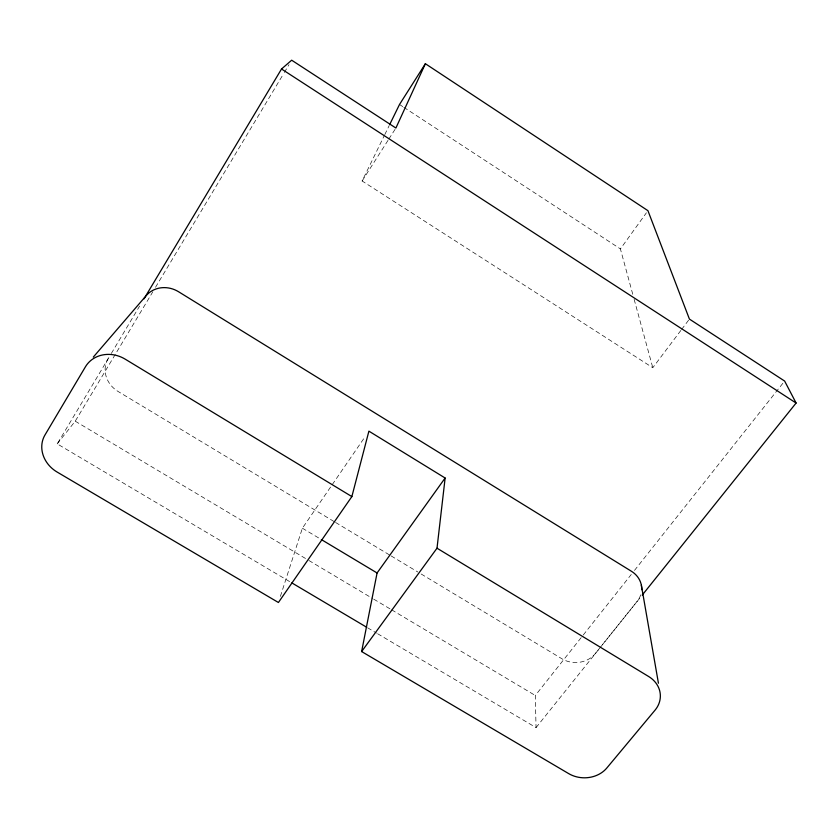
<?xml version="1.0" encoding="UTF-8"?>
<svg xmlns="http://www.w3.org/2000/svg" width="838" height="838" viewBox="0 0 838 838"><rect width="100%" height="100%" fill="white"/><g stroke="black" fill="none" stroke-linecap="round" stroke-linejoin="round"><path stroke-width="0.63" stroke-dasharray="4.19 3.14" d="M280.384 596.394L302.382 528.202L331.534 485.673M680.844 330.465L652.792 367.725L362.121 180.987L384.223 135.746M384.789 134.604L389.241 125.491M108.081 358.758L107.369 360.057A25.475 22.94 30.9 0 0 118.095 391.482L334.467 521.791M289.623 581.593L57.225 443.878L110.008 355.647M111.328 353.437L139.59 306.1M57.225 443.878L75.231 421.189L152.841 291.76M155.533 287.266L283.653 73.587M284.323 72.477L289.005 64.662M362.121 180.987L388.151 140.166M388.853 139.066L395.19 129.136M332.257 484.615L365.232 436.493M632.774 294.306L620.403 248.917L646.402 212.8M681.629 329.439L688.637 320.116M377.624 633.738L536.048 727.614L535.304 695.488L582.452 636.021M583.269 634.995L631.244 574.501M634.492 570.406L783.823 382.086M536.048 727.614L641.395 596.132M367.61 627.798L376.513 633.078M75.231 421.189L307.735 559.805M308.845 560.465L372.617 598.489M373.738 599.16L390.529 609.163M391.65 609.834L535.304 695.488M302.382 528.202L320.221 538.886M335.577 522.462L390.037 555.259M391.147 555.929L417.816 571.987M421.147 573.999L562.036 658.846A23.988 20.971 -0.1 0 0 595.294 653.598L637.142 601.37A24.428 21.589 -3 0 0 640.965 593.985M399.506 104.488L402.764 106.615M403.843 107.327L620.403 248.917M634.146 299.334L652.792 367.725"/><path stroke-width="1.26" d="M437.007 548.199L648.643 676.507A28.063 24.103 -2 0 1 655.054 710.153L606.806 768.017A27.486 23.296 0.7 0 1 568.698 773.621L361.628 651.555L437.007 548.199L445.135 478.016L368.898 431.151L351.866 496.588L278.415 602.501L57.099 472.035A29.435 25.852 29.2 0 1 44.98 434.985L85.445 366.782A30.011 26.879 31 0 1 125.187 359.156L351.866 496.588M361.628 651.555L377.079 572.972L445.135 478.016M642.212 595.116L796.1 403.036L784.64 381.06L689.423 319.089L647.931 210.673L425.379 63.719L395.892 128.036L291.676 60.2L281.526 68.988L144.031 298.789M389.806 124.328L399.506 104.488L425.379 63.719M144.105 298.558L144.943 297.27A25.905 23.715 33.2 0 1 178.599 291.76L631.423 571.265A24.428 21.589 -3 0 1 641.667 589.669M93.311 357.093L144.262 297.888M291.865 582.913L366.489 627.138M321.331 539.557L377.079 572.972M281.526 68.988L796.1 403.036M641.363 585.217L658.438 683.232"/></g></svg>
